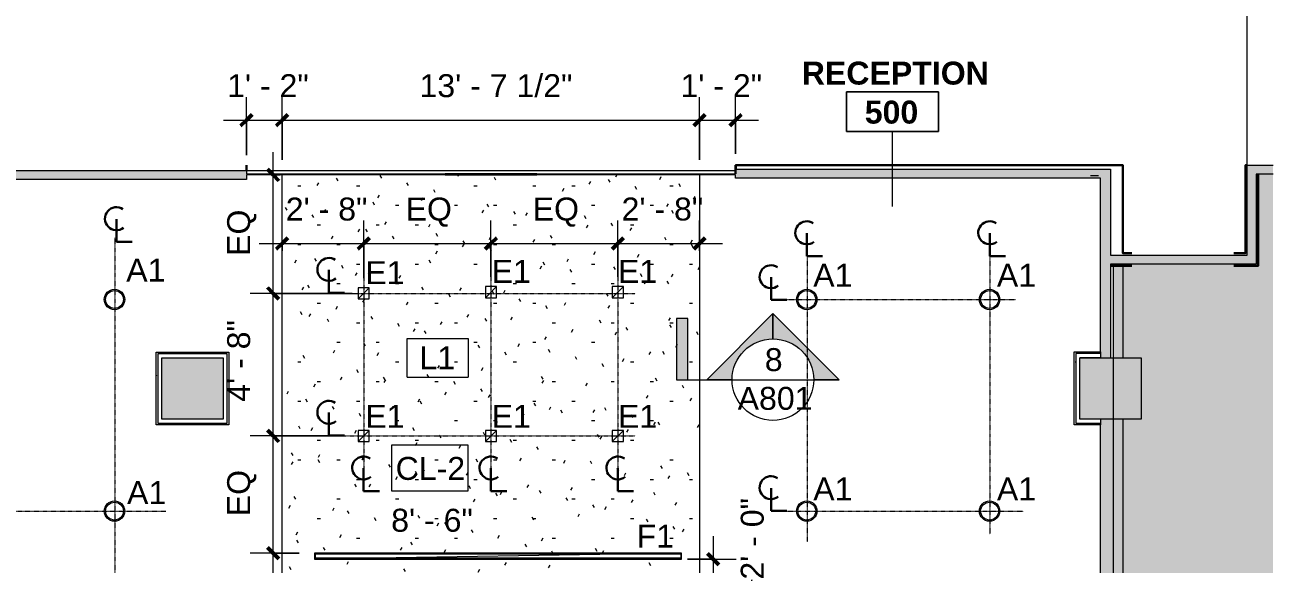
# Model space of a CAD drawing. Header units: inches. Extents: x 0 to 1865, y 0 to 1094.
# Drawn here: x 1375.3 to 1864.7, y 596.6 to 808 of the extents above; entities that cross this region are included whole.
import ezdxf

# ---------------------------------------------------------------- set-up
doc = ezdxf.new("R2010")
doc.units = ezdxf.units.IN
doc.header["$MEASUREMENT"] = 0
doc.linetypes.add('Center 1_16_', pattern=[0.15625, 0.0625, -0.03125, 0.03125, -0.03125])
for name, color, linetype, lineweight in [('_DEMISING WALLS', 7, 'Continuous', 9), ('A-ANNO-DIMS', 211, 'Continuous', 9), ('A-ANNO-DIMS-96', 211, 'Continuous', 9), ('A-ANNO-KEYN', 231, 'Continuous', 9), ('A-ANNO-NOTE', 131, 'Continuous', 9), ('A-AREA-IDEN', 2, 'Continuous', 9), ('A-CLNG', 13, 'Continuous', 13), ('A-CLNG-IDEN', 151, 'Continuous', 9), ('A-CLNG-PATT', 13, 'Continuous', 13), ('A-DETL', 90, 'Continuous', 9), ('A-DETL-GENF', 92, 'Continuous', 9), ('A-WALL', 113, 'Continuous', 13), ('A-WALL-PATT', 111, 'Continuous', 13), ('B-CL', 7, 'Continuous', 9), ('CORRIDOR', 7, 'Continuous', 9), ('E-LITE-EQPM', 33, 'Continuous', 9), ('E-LITE-EQPM-IDEN', 33, 'Continuous', 9), ('G-ANNO-SYMB', 111, 'Continuous', 9), ('I-WALL', 2, 'Continuous', 13), ('S-COLS', 52, 'Continuous', 13), ('Victor Bldg - 5th Floor_LINK_dwg', 8, 'Continuous', 9)]:
    doc.layers.add(name, color=color, linetype=linetype, lineweight=lineweight)
doc.styles.add('Arial', font='arial.ttf', dxfattribs={"height": 9})
doc.styles.add('Swis721 Lt BT', font='swissl.ttf', dxfattribs={"height": 9})
doc.styles.add('Swis721 Lt BT_B', font='', dxfattribs={"height": 9})
doc.styles.get('Swis721 Lt BT_B').set_extended_font_data('Swis721 Lt BT', bold=True)
doc.dimstyles.new('OTJ_-_3_32__Linear__1_2__Tolerance', dxfattribs={"dimscale": 12, "dimtxt": 9.497835, "dimasz": 0.375, "dimexe": 0.75, "dimexo": 0.5, "dimgap": 0.5, "dimtad": 1, "dimdec": 1, "dimrnd": 0.5, "dimzin": 3, "dimdsep": 46, "dimlunit": 4, "dimtxsty": 'Swis721 Lt BT', "dimblk1": 'OBLIQUE', "dimblk2": 'OBLIQUE', "dimsah": 1, "dimcen": 0.09, "dimdle": 0.75, "dimazin": 0, "dimtfac": 1, "dimtdec": 4, "dimtix": 1, "dimtmove": 0, "dimatfit": 3, "dimfxl": 1, "dimtvp": 1, "dimfrac": 2, "dimtolj": 1, "dimtzin": 0, "dimarcsym": 2})
doc.dimstyles.new('OTJ_-_3_32__Linear__1_2__Tolerance_1', dxfattribs={"dimscale": 12, "dimtxt": 9.497835, "dimasz": 0.375, "dimexe": 0.75, "dimexo": 0.5, "dimgap": 0.5, "dimtad": 1, "dimdec": 1, "dimrnd": 0.5, "dimzin": 3, "dimdsep": 46, "dimlunit": 4, "dimtxsty": 'Swis721 Lt BT', "dimblk1": 'OBLIQUE', "dimblk2": 'OBLIQUE', "dimsah": 1, "dimcen": 0.09, "dimdle": 0.75, "dimazin": 0, "dimtfac": 1, "dimtdec": 4, "dimtix": 1, "dimtmove": 1, "dimatfit": 3, "dimfxl": 1, "dimtvp": 1, "dimfrac": 2, "dimtolj": 1, "dimtzin": 0, "dimarcsym": 2})
pattern_1 = [(0, (0, 0), (30.72, 7.68), [1.267, -21.773, 1.267, -21.773, -122.88]), (0, (0, 0), (30.72, 7.68), [-46.08, 1.267, -44.813, 1.267, -21.773, -53.76]), (0, (0, 0), (30.72, 7.68), [-115.2, 1.267, -14.093, 1.267, -37.133]), (120, (11.52, 3.84), (-22.011075, 22.7643), [1.267, -21.773, 1.267, -21.773, -122.88]), (120, (11.52, 3.84), (-22.011075, 22.7643), [-46.08, 1.267, -44.813, 1.267, -21.773, -53.76]), (120, (11.52, 3.84), (-22.011075, 22.7643), [-115.2, 1.267, -14.093, 1.267, -37.133]), (240, (15.36, 19.2), (-8.708925, -30.4443), [1.267, -21.773, 1.267, -21.773, -122.88]), (240, (15.36, 19.2), (-8.708925, -30.4443), [-46.08, 1.267, -44.813, 1.267, -21.773, -53.76]), (240, (15.36, 19.2), (-8.708925, -30.4443), [-115.2, 1.267, -14.093, 1.267, -37.133])]

# ---------------------------------------------------------------- blocks, each defined once
blk = doc.blocks.new('Concrete-Rectangular-Column - 24_ X 24_-6973359-REFLECTED CEILING PLAN')
at = {"layer": 'S-COLS', "lineweight": 9}
blk.add_hatch(color=7, dxfattribs=at).paths.add_polyline_path([(12, -12), (12, 12), (-12, 12), (-12, -12)], flags=0)
at = {"layer": 'S-COLS', "color": 8, "lineweight": 20}
for p, q in [((-12, 12), (12, 12)), ((-12, -12), (-12, 12)), ((12, 12), (12, -12)), ((12, -12), (-12, -12))]:
    blk.add_line(p, q, dxfattribs=at)
blk = doc.blocks.new('Victor Bldg - 5th Floor_LINK_dwg-6972324-REFLECTED CEILING PLAN')
at = {"layer": '_DEMISING WALLS'}
blk.add_line((1805.87, 713.5), (1805.87, 677.5), dxfattribs=at)
at = {"layer": '_DEMISING WALLS', "flags": 128}
blk.add_lwpolyline([(1805.87, 653.43), (1805.87, 409.5), (1645, 409.5), (1645, 241.5)], dxfattribs=at)
at = {"layer": 'B-CL', "flags": 128}
blk.add_lwpolyline([(1801, 677.5), (1813, 677.5), (1813, 677.43)], dxfattribs=at)
at = {"layer": 'CORRIDOR', "color": 50, "lineweight": 30}
for p, q in [((1462.13, 750.93), (1462.13, 753)), ((1462.13, 751.56), (1462.13, 750.94)), ((1854.62, 753), (1853.87, 753)), ((1801, 713.5), (1809.38, 713.5))]:
    blk.add_line(p, q, dxfattribs=at)
at = {"layer": 'CORRIDOR', "color": 10, "lineweight": 20}
blk.add_line((1462.13, 751.56), (1462.13, 750.94), dxfattribs=at)
at = {"layer": 'CORRIDOR', "color": 50, "lineweight": 30, "flags": 128}
for points in [[(1653.96, 749.68), (1653.96, 753), (1805.87, 753), (1805.87, 718.5), (1809.38, 718.5)], [(1792.5, 753), (1654, 753), (1654, 751.43)], [(1849.38, 718.5), (1853.87, 718.5), (1853.87, 753), (1854.62, 753)], [(1849.38, 713.5), (1858.87, 713.5), (1858.87, 749.5)]]:
    blk.add_lwpolyline(points, dxfattribs=at)
blk.add_lwpolyline([(1653.96, 751.56), (1653.96, 750.94)], close=True, dxfattribs=at)
blk = doc.blocks.new('L-PENDANT_FOCAL POINT 3_5 CYLINDER - L-PENDANT_FOCAL POINT 3_5 CYLINDER-7826649-REFLECTED CEILING PLAN')
at = {"layer": 'E-LITE-EQPM'}
for radius in [4, 3.5]:
    blk.add_circle((-0.125, 0), radius, dxfattribs=at)
blk = doc.blocks.new('L-Recessed Square Downlight - 4_-4552743-REFLECTED CEILING PLAN')
at = {"layer": 'E-LITE-EQPM'}
for p, q in [((-2.1875, -2.1875), (-2.1875, 2.1875)), ((-2.1875, 2.1875), (2.1875, 2.1875)), ((-2.1875, 2.1875), (2.1875, -2.1875)), ((2.1875, 2.1875), (2.1875, -2.1875)), ((2.1875, -2.1875), (-2.1875, -2.1875))]:
    blk.add_line(p, q, dxfattribs=at)
blk = doc.blocks.new('RECESSED_Cooper_NeoRay_Straight_Narrow_22DR - WALLWASHER 12_-7955038-REFLECTED CEILING PLAN')
at = {"layer": 'E-LITE-EQPM'}
for p, q in [((1.19, 72), (-1.19, -72)), ((-1.19, -72), (-1.19, 72)), ((-1.19, 72), (1.19, 72)), ((-1.19, 71.75), (-0.84, 71.75)), ((-1.19, 71.75), (-1.19, -71.75)), ((-0.84, 71.75), (0.84, 71.75)), ((-0.84, 71.75), (-0.84, -71.75)), ((-0.84, -71.75), (-0.84, 71.75)), ((0.84, -71.75), (0.84, 71.75)), ((0.84, 71.75), (1.19, 71.75)), ((0.84, 71.75), (0.84, -71.75)), ((1.19, 72), (1.19, -72)), ((1.19, 71.75), (1.19, -71.75)), ((-0.84, -71.75), (-1.19, -71.75)), ((1.19, -72), (-1.19, -72)), ((0.84, -71.75), (-0.84, -71.75)), ((1.19, -71.75), (0.84, -71.75))]:
    blk.add_line(p, q, dxfattribs=at)
blk = doc.blocks.new('Room Tag - Room Name and Number-3379422-REFLECTED CEILING PLAN')
at = {"layer": 'A-AREA-IDEN'}
for p, q in [((-0.1881, -0.1636), (-0.1881, -0.0018)), ((-0.1881, -0.0018), (0.1869, -0.0018)), ((0.1869, -0.0018), (-0.1881, -0.0018)), ((-0.1881, -0.0018), (-0.1881, -0.1636)), ((0.1869, -0.0018), (0.1869, -0.1636)), ((0.1869, -0.1636), (0.1869, -0.0018)), ((0.1869, -0.1636), (-0.1881, -0.1636)), ((-0.1881, -0.1636), (0.1869, -0.1636))]:
    blk.add_line(p, q, dxfattribs=at)
blk = doc.blocks.new('Centerline - Centerline-43150-REFLECTED CEILING PLAN')
at = {"layer": 'A-ANNO-NOTE', "lineweight": 30}
for p, q in [((0, 0.0259), (0, -0.0678)), ((0, -0.0678), (0.0642, -0.0678))]:
    blk.add_line(p, q, dxfattribs=at)
blk.add_arc((0, 0.0273), 0.0469, 55.7755, 308.0372, dxfattribs=at)
blk = doc.blocks.new('DIMBLOCK53-REFLECTED CEILING PLAN')
at = {"layer": 'A-ANNO-DIMS-96'}
for p, q in [((1645.17, 607.5), (1645.17, 565.62)), ((1635.09, 598.5), (1654.17, 598.5)), ((1645.17, 598.5), (1635.09, 598.5)), ((1645.81, 574.62), (1636.17, 574.62)), ((1645.17, 574.62), (1645.81, 574.62))]:
    blk.add_line(p, q, dxfattribs=at)
at = {"layer": 'A-ANNO-DIMS-96', "lineweight": 50}
for p, q in [((1645.17, 598.5), (1642.92, 600.75)), ((1645.17, 598.5), (1647.42, 596.25)), ((1645.17, 574.62), (1642.92, 576.87)), ((1645.17, 574.62), (1647.42, 572.37))]:
    blk.add_line(p, q, dxfattribs=at)
at = {"layer": 'A-ANNO-DIMS-96'}
blk.add_ellipse((1645.17, 590.45), major_axis=(15.31, 0), ratio=0.254136, start_param=4.712389, end_param=6.283185, dxfattribs=at)
at = {"layer": 'A-ANNO-DIMS-96', "color": 0, "insert": (1655.99, 590.45), "char_height": 9, "width": 34.9159, "attachment_point": 1, "rotation": 90, "line_spacing_factor": 1.005062, "style": 'Swis721 Lt BT'}
blk.add_mtext('2\' - 0"', dxfattribs=at)
blk = doc.blocks.new('_Oblique')
at = {"color": 0, "linetype": 'ByBlock', "lineweight": -2}
blk.add_line((-0.5, -0.5), (0.5, 0.5), dxfattribs=at)
blk = doc.blocks.new('DIMBLOCK54-REFLECTED CEILING PLAN')
at = {"layer": 'A-ANNO-DIMS-96'}
for p, q in [((1476.13, 719.48), (1476.13, 731.3)), ((1508.13, 708.74), (1508.13, 731.3)), ((1467.13, 722.3), (1508.13, 722.3)), ((1476.13, 722.3), (1476.13, 719.48)), ((1508.13, 722.3), (1508.13, 708.74))]:
    blk.add_line(p, q, dxfattribs=at)
at = {"layer": 'A-ANNO-DIMS-96', "lineweight": 50}
for p, q in [((1476.13, 722.3), (1478.38, 724.55)), ((1508.13, 722.3), (1510.38, 724.55)), ((1476.13, 722.3), (1473.88, 720.05)), ((1508.13, 722.3), (1505.88, 720.05))]:
    blk.add_line(p, q, dxfattribs=at)
at = {"layer": 'A-ANNO-DIMS-96', "color": 0, "insert": (1477.58, 740.32), "char_height": 9, "width": 34.9159, "attachment_point": 1, "line_spacing_factor": 1.005062, "style": 'Swis721 Lt BT'}
blk.add_mtext('2\' - 8"', dxfattribs=at)
blk = doc.blocks.new('DIMBLOCK55-REFLECTED CEILING PLAN')
at = {"layer": 'A-ANNO-DIMS-96'}
for p, q in [((1508.13, 708.74), (1508.13, 731.3)), ((1558.03, 709.24), (1558.03, 731.3)), ((1508.13, 722.3), (1558.03, 722.3)), ((1508.13, 722.3), (1508.13, 708.74)), ((1558.03, 722.3), (1558.03, 709.24))]:
    blk.add_line(p, q, dxfattribs=at)
at = {"layer": 'A-ANNO-DIMS-96', "lineweight": 50}
for p, q in [((1508.13, 722.3), (1510.38, 724.55)), ((1558.03, 722.3), (1560.28, 724.55)), ((1508.13, 722.3), (1505.88, 720.05)), ((1558.03, 722.3), (1555.78, 720.05))]:
    blk.add_line(p, q, dxfattribs=at)
at = {"layer": 'A-ANNO-DIMS-96', "color": 0, "insert": (1524.56, 740.32), "char_height": 9, "width": 20.443, "attachment_point": 1, "line_spacing_factor": 1.005062, "style": 'Swis721 Lt BT'}
blk.add_mtext('EQ', dxfattribs=at)
blk = doc.blocks.new('DIMBLOCK56-REFLECTED CEILING PLAN')
at = {"layer": 'A-ANNO-DIMS-96'}
for p, q in [((1558.03, 709.24), (1558.03, 731.3)), ((1607.81, 709.24), (1607.81, 731.3)), ((1558.03, 722.3), (1607.81, 722.3)), ((1558.03, 722.3), (1558.03, 709.24)), ((1607.81, 722.3), (1607.81, 709.24))]:
    blk.add_line(p, q, dxfattribs=at)
at = {"layer": 'A-ANNO-DIMS-96', "lineweight": 50}
for p, q in [((1558.03, 722.3), (1560.28, 724.55)), ((1607.81, 722.3), (1610.06, 724.55)), ((1558.03, 722.3), (1555.78, 720.05)), ((1607.81, 722.3), (1605.56, 720.05))]:
    blk.add_line(p, q, dxfattribs=at)
at = {"layer": 'A-ANNO-DIMS-96', "color": 0, "insert": (1574.4, 740.32), "char_height": 9, "width": 20.443, "attachment_point": 1, "line_spacing_factor": 1.005062, "style": 'Swis721 Lt BT'}
blk.add_mtext('EQ', dxfattribs=at)
blk = doc.blocks.new('DIMBLOCK57-REFLECTED CEILING PLAN')
at = {"layer": 'A-ANNO-DIMS-96'}
for p, q in [((1607.81, 709.24), (1607.81, 731.3)), ((1639.81, 719.48), (1639.81, 731.3)), ((1607.81, 722.3), (1648.81, 722.3)), ((1607.81, 722.3), (1607.81, 709.24)), ((1639.81, 722.3), (1639.81, 719.48))]:
    blk.add_line(p, q, dxfattribs=at)
at = {"layer": 'A-ANNO-DIMS-96', "lineweight": 50}
for p, q in [((1607.81, 722.3), (1610.06, 724.55)), ((1639.81, 722.3), (1642.06, 724.55)), ((1607.81, 722.3), (1605.56, 720.05)), ((1639.81, 722.3), (1637.56, 720.05))]:
    blk.add_line(p, q, dxfattribs=at)
at = {"layer": 'A-ANNO-DIMS-96', "color": 0, "insert": (1609.26, 740.32), "char_height": 9, "width": 34.9159, "attachment_point": 1, "line_spacing_factor": 1.005062, "style": 'Swis721 Lt BT'}
blk.add_mtext('2\' - 8"', dxfattribs=at)
blk = doc.blocks.new('Keynote Tag - Keynote Number - Boxed-135510-REFLECTED CEILING PLAN')
at = {"layer": 'A-ANNO-KEYN'}
for p, q in [((-0.125, -0.0792), (-0.125, 0.0781)), ((-0.125, 0.0781), (0.125, 0.0781)), ((0.125, 0.0781), (0.125, -0.0792)), ((-0.125, -0.0792), (0.125, -0.0792))]:
    blk.add_line(p, q, dxfattribs=at)
blk = doc.blocks.new('DIMBLOCK62-REFLECTED CEILING PLAN')
at = {"layer": 'A-ANNO-DIMS-96'}
for p, q in [((1499.95, 646.81), (1463.62, 646.81)), ((1472.62, 591.87), (1472.62, 646.81)), ((1472.62, 646.81), (1499.95, 646.81)), ((1482.81, 600.87), (1463.62, 600.87)), ((1472.62, 600.87), (1482.81, 600.87))]:
    blk.add_line(p, q, dxfattribs=at)
at = {"layer": 'A-ANNO-DIMS-96', "lineweight": 50}
for p, q in [((1472.62, 646.81), (1470.37, 649.06)), ((1472.62, 646.81), (1474.87, 644.56)), ((1472.62, 600.87), (1470.37, 603.12)), ((1472.62, 600.87), (1474.87, 598.62))]:
    blk.add_line(p, q, dxfattribs=at)
at = {"layer": 'A-ANNO-DIMS-96', "color": 0, "insert": (1454.6, 615.32), "char_height": 9, "width": 20.443, "attachment_point": 1, "rotation": 90, "line_spacing_factor": 1.005062, "style": 'Swis721 Lt BT'}
blk.add_mtext('EQ', dxfattribs=at)
blk = doc.blocks.new('DIMBLOCK63-REFLECTED CEILING PLAN')
at = {"layer": 'A-ANNO-DIMS-96', "lineweight": 50}
for p, q in [((1472.62, 702.74), (1470.37, 704.99)), ((1472.62, 702.74), (1474.87, 700.49)), ((1472.62, 646.81), (1470.37, 649.06)), ((1472.62, 646.81), (1474.87, 644.56))]:
    blk.add_line(p, q, dxfattribs=at)
at = {"layer": 'A-ANNO-DIMS-96'}
for p, q in [((1503.66, 702.74), (1463.62, 702.74)), ((1472.62, 646.81), (1472.62, 702.74)), ((1472.62, 702.74), (1503.66, 702.74)), ((1499.95, 646.81), (1463.62, 646.81)), ((1472.62, 646.81), (1499.95, 646.81))]:
    blk.add_line(p, q, dxfattribs=at)
at = {"layer": 'A-ANNO-DIMS-96', "color": 0, "insert": (1454.6, 660.23), "char_height": 9, "width": 34.9159, "attachment_point": 1, "rotation": 90, "line_spacing_factor": 1.005062, "style": 'Swis721 Lt BT'}
blk.add_mtext('4\' - 8"', dxfattribs=at)
blk = doc.blocks.new('DIMBLOCK64-REFLECTED CEILING PLAN')
at = {"layer": 'A-ANNO-DIMS-96'}
for p, q in [((1472.62, 702.74), (1472.62, 758.18)), ((1475.43, 749.18), (1463.62, 749.18)), ((1472.62, 749.18), (1475.43, 749.18)), ((1503.66, 702.74), (1463.62, 702.74)), ((1472.62, 702.74), (1503.66, 702.74))]:
    blk.add_line(p, q, dxfattribs=at)
at = {"layer": 'A-ANNO-DIMS-96', "lineweight": 50}
for p, q in [((1472.62, 749.18), (1470.37, 751.43)), ((1472.62, 749.18), (1474.87, 746.93)), ((1472.62, 702.74), (1470.37, 704.99)), ((1472.62, 702.74), (1474.87, 700.49))]:
    blk.add_line(p, q, dxfattribs=at)
at = {"layer": 'A-ANNO-DIMS-96', "color": 0, "insert": (1454.6, 717.44), "char_height": 9, "width": 20.443, "attachment_point": 1, "rotation": 90, "line_spacing_factor": 1.005062, "style": 'Swis721 Lt BT'}
blk.add_mtext('EQ', dxfattribs=at)
blk = doc.blocks.new('DIMBLOCK65-REFLECTED CEILING PLAN')
at = {"layer": 'A-ANNO-DIMS-96'}
for p, q in [((1639.81, 755.18), (1639.81, 779.7)), ((1653.98, 757.43), (1653.98, 779.7)), ((1630.81, 770.7), (1662.98, 770.7)), ((1639.81, 770.7), (1639.81, 755.18)), ((1653.98, 770.7), (1653.98, 757.43))]:
    blk.add_line(p, q, dxfattribs=at)
at = {"layer": 'A-ANNO-DIMS-96', "lineweight": 50}
for p, q in [((1639.81, 770.7), (1637.56, 768.45)), ((1639.81, 770.7), (1642.06, 772.95)), ((1653.98, 770.7), (1651.73, 768.45)), ((1653.98, 770.7), (1656.23, 772.95))]:
    blk.add_line(p, q, dxfattribs=at)
at = {"layer": 'A-ANNO-DIMS-96', "color": 0, "insert": (1632.35, 788.71), "char_height": 9, "width": 34.9159, "attachment_point": 1, "line_spacing_factor": 1.005062, "style": 'Swis721 Lt BT'}
blk.add_mtext('1\' - 2"', dxfattribs=at)
blk = doc.blocks.new('DIMBLOCK66-REFLECTED CEILING PLAN')
at = {"layer": 'A-ANNO-DIMS-96'}
for p, q in [((1462.13, 756.93), (1462.13, 779.7)), ((1476.13, 755.18), (1476.13, 779.7)), ((1453.13, 770.7), (1485.13, 770.7)), ((1462.13, 770.7), (1462.13, 756.93)), ((1476.13, 770.7), (1476.13, 755.18))]:
    blk.add_line(p, q, dxfattribs=at)
at = {"layer": 'A-ANNO-DIMS-96', "lineweight": 50}
for p, q in [((1462.13, 770.7), (1459.88, 768.45)), ((1462.13, 770.7), (1464.38, 772.95)), ((1476.13, 770.7), (1473.88, 768.45)), ((1476.13, 770.7), (1478.38, 772.95))]:
    blk.add_line(p, q, dxfattribs=at)
at = {"layer": 'A-ANNO-DIMS-96', "color": 0, "insert": (1454.58, 788.71), "char_height": 9, "width": 34.9159, "attachment_point": 1, "line_spacing_factor": 1.005062, "style": 'Swis721 Lt BT'}
blk.add_mtext('1\' - 2"', dxfattribs=at)
blk = doc.blocks.new('DIMBLOCK67-REFLECTED CEILING PLAN')
at = {"layer": 'A-ANNO-DIMS-96'}
for p, q in [((1476.13, 755.18), (1476.13, 779.7)), ((1639.81, 755.18), (1639.81, 779.7)), ((1467.13, 770.7), (1648.81, 770.7)), ((1476.13, 770.7), (1476.13, 755.18)), ((1639.81, 770.7), (1639.81, 755.18))]:
    blk.add_line(p, q, dxfattribs=at)
at = {"layer": 'A-ANNO-DIMS-96', "lineweight": 50}
for p, q in [((1476.13, 770.7), (1473.88, 768.45)), ((1476.13, 770.7), (1478.38, 772.95)), ((1639.81, 770.7), (1637.56, 768.45)), ((1639.81, 770.7), (1642.06, 772.95))]:
    blk.add_line(p, q, dxfattribs=at)
at = {"layer": 'A-ANNO-DIMS-96', "color": 0, "insert": (1530.01, 788.71), "char_height": 9, "width": 67.118, "attachment_point": 1, "line_spacing_factor": 1.005062, "style": 'Swis721 Lt BT'}
blk.add_mtext('13\' - 7 1/2"', dxfattribs=at)
blk = doc.blocks.new('Drafting View - 3_32_ x 3_8_-334918-REFLECTED CEILING PLAN')
at = {"layer": 'G-ANNO-SYMB'}
blk.add_hatch(color=256, dxfattribs=at).paths.add_polyline_path([(0, 0.2495), (0, 0), (-0.0469, 0), (-0.0469, 0.2495)], flags=0)
for p, q in [((0, 0.2495), (-0.0469, 0.2495)), ((-0.0469, 0.2495), (-0.0469, 0)), ((0, 0), (0, 0.2495)), ((-0.0469, 0), (0, 0))]:
    blk.add_line(p, q, dxfattribs=at)
blk = doc.blocks.new('Drafting View - Section Head - Filled-1367765-REFLECTED CEILING PLAN')
at = {"layer": 'G-ANNO-SYMB'}
h = blk.add_hatch(color=256, dxfattribs=at)
edge = h.paths.add_edge_path(flags=0)
edge.add_line((-0.5202, 0), (-0.25, 0.2702))
edge.add_line((-0.25, 0.2702), (-0.25, 0.1667))
edge.add_arc((-0.25, 0), 0.1667, 90, 180)
edge.add_line((-0.4167, 0), (-0.5202, 0))
h = blk.add_hatch(color=256, dxfattribs=at)
edge = h.paths.add_edge_path(flags=0)
edge.add_line((0.0202, 0), (-0.0833, 0))
edge.add_arc((-0.25, 0), 0.1667, 0, 90)
edge.add_line((-0.25, 0.1667), (-0.25, 0.2702))
edge.add_line((-0.25, 0.2702), (0.0202, 0))
for p, q in [((-0.25, 0.2702), (-0.5202, 0)), ((-0.25, 0.2702), (-0.5202, 0)), ((-0.25, 0.2702), (0.0202, 0)), ((-0.25, 0.1667), (-0.25, 0.2702)), ((0.0202, 0), (-0.25, 0.2702)), ((-0.25, 0.2702), (-0.25, 0.1667)), ((-0.5202, 0), (-0.4167, 0)), ((-0.0833, 0), (0.0202, 0)), ((-0.5202, 0), (-0.4167, 0)), ((-0.4167, 0), (-0.5202, 0)), ((0.0202, 0), (-0.0833, 0)), ((-0.0833, 0), (0.0202, 0))]:
    blk.add_line(p, q, dxfattribs=at)
for start, end in [(0, 180), (360, 180), (90, 180), (0, 90), (180, 360)]:
    blk.add_arc((-0.25, 0), 0.1667, start, end, dxfattribs=at)

msp = doc.modelspace()

# ---------------------------------------------------------------- hatches: boundary and pattern name
at = {"layer": 'A-CLNG-PATT'}
h = msp.add_hatch(dxfattribs=at)
h.set_pattern_fill('FP_1', color=256, style=0, pattern_type=2)
h.set_pattern_definition(pattern_1)
h.paths.add_polyline_path([(1476.13, 574.62), (1639.81, 574.64), (1639.81, 749.18), (1476.13, 749.18), (1476.13, 598.5)], flags=0)
h.paths.add_polyline_path([(1488.81, 598.5), (1488.81, 600.87), (1632.81, 600.87), (1632.81, 598.5), (1513.52, 598.5)], flags=0)
h = msp.add_hatch(dxfattribs=at)
h.set_pattern_fill('FP_1', color=256, style=0, pattern_type=2)
h.set_pattern_definition(pattern_1)
h.paths.add_polyline_path([(1476.13, 574.62), (1639.81, 574.64), (1639.81, 749.18), (1476.13, 749.18), (1476.13, 598.5)], flags=0)
h.paths.add_polyline_path([(1488.81, 598.5), (1488.81, 600.87), (1632.81, 600.87), (1632.81, 598.5), (1513.52, 598.5)], flags=0)
at = {"layer": 'A-DETL-GENF'}
h = msp.add_hatch(color=254, dxfattribs=at)
h.paths.add_polyline_path([(1863, 15.5), (1864.71, 15.5), (1864.71, 749.5), (1858.12, 749.5), (1858.12, 714.25), (1802, 714.25), (1802, 677.43), (1813, 677.43), (1813, 653.43), (1802, 653.43), (1802, 411.93), (1641.06, 411.93), (1641.06, 27.5), (1819, 27.5), (1819, 41.5), (1843, 41.5), (1843, 27.5), (1863, 27.5)], flags=0)
h.paths.add_polyline_path([(1813, 293.5), (1789, 293.5), (1789, 317.5), (1813, 317.5)], flags=0)
h.paths.add_polyline_path([(1491.69, 813), (1491.69, 1093.8), (1321.5, 1093.8), (1321.5, 1013.5), (1323.88, 1013.5), (1323.89, 1014.25), (1325.38, 1014.25), (1325.38, 1012.62), (1325.88, 1012.62), (1325.88, 1011.12), (1325.38, 1011.12), (1325.38, 1008.5), (1361.63, 1008.5), (1361.63, 1011.12), (1361.13, 1011.12), (1361.13, 1012.62), (1361.63, 1012.62), (1361.63, 1014.25), (1363.13, 1014.25), (1363.13, 1013.5), (1381.5, 1013.5), (1381.5, 1064.75), (1383, 1064.75), (1383, 1064.41), (1391, 1064.41), (1391, 1039), (1407, 1039), (1407, 1034.5), (1464.5, 1034.5), (1464.5, 1037), (1485, 1037), (1485, 1064.41), (1491.5, 1064.41), (1491.5, 1001.5), (1485, 1001.5), (1485, 1029), (1464.5, 1029), (1464.5, 1030.5), (1407, 1030.5), (1407, 1027), (1391, 1027), (1391, 930.5), (1485, 930.5), (1485, 959.5), (1491.5, 959.5), (1491.5, 897.5), (1485, 897.5), (1485, 926.5), (1395, 926.5), (1395, 906.5), (1391, 906.5), (1391, 826.5), (1485, 826.5), (1485, 855.5), (1491.5, 855.5), (1491.5, 813)], flags=0)
h.paths.add_polyline_path([(1286.63, 813), (1286.63, 814.63), (1286.13, 814.63), (1286.13, 816.13), (1286.63, 816.13), (1286.63, 817.75), (1288.13, 817.75), (1288.13, 817), (1290.75, 817), (1290.75, 856.63), (1295.88, 856.63), (1295.88, 865.13), (1290.75, 865.13), (1290.75, 912.38), (1294.25, 912.38), (1294.25, 868.63), (1318, 868.63), (1318, 912.38), (1315.44, 912.38), (1315.44, 912.5), (993.06, 912.5), (993.06, 951.5), (990.43, 951.5), (990.43, 950.75), (988.93, 950.75), (988.93, 955.13), (988.43, 955.13), (988.43, 956.63), (988.93, 956.63), (988.93, 958.25), (990.43, 958.25), (990.43, 957.5), (993.06, 957.5), (993.06, 1017.06), (1016.5, 1017.06), (1016.5, 1037.5), (1036, 1037.5), (1036, 1093.8), (867.44, 1093.8), (867.44, 957.5), (951.18, 957.5), (951.2, 958.25), (952.68, 958.25), (952.68, 956.63), (953.18, 956.63), (953.18, 955.13), (952.68, 955.13), (952.68, 950.75), (951.18, 950.75), (951.18, 951.5), (833.56, 951.5), (833.56, 907.5), (848.81, 907.5), (848.81, 908.25), (850.31, 908.25), (850.31, 906.37), (850.81, 906.37), (850.81, 904.87), (850.31, 904.87), (850.31, 904), (886.56, 904), (886.56, 904.87), (886.06, 904.87), (886.06, 906.37), (886.56, 906.37), (886.56, 908.25), (888.06, 908.25), (888.06, 907.5), (902.81, 907.5), (902.81, 951.31), (907.31, 951.31), (907.31, 817.56), (1002.88, 817.56), (1002.88, 818.31), (1004.38, 818.31), (1004.38, 815.44), (1004.88, 815.44), (1004.88, 813.94), (1004.38, 813.94), (1004.38, 813), (1040.63, 813), (1040.63, 813.94), (1040.13, 813.94), (1040.13, 815.44), (1040.63, 815.44), (1040.63, 818.31), (1042.13, 818.27), (1042.13, 817.56), (1052, 817.56), (1052, 813.06), (1042.13, 813.06), (1042.13, 813), (1052.5, 813), (1052.5, 912.38), (1058.5, 912.38), (1058.5, 817), (1248.88, 817), (1248.89, 817.75), (1250.38, 817.75), (1250.38, 816.13), (1250.88, 816.13), (1250.88, 814.63), (1250.38, 814.63), (1250.38, 813), (1286.5, 813)], flags=0)
h.paths.add_polyline_path([(1488.5, 813), (1488.5, 814.5), (1488.25, 814.5), (1488.25, 813)], flags=0)
h.paths.add_polyline_path([(963.56, 813), (1002.88, 813), (1002.88, 813.06), (902.81, 813.06), (902.81, 813), (962.94, 813)], flags=0)
h.paths.add_polyline_path([(1633.75, 813.25), (1633.75, 814.5), (1633.5, 814.5), (1633.5, 813.25)], flags=0)
h.paths.add_polyline_path([(1295.88, 817), (1295.88, 853.13), (1294.25, 853.13), (1294.25, 817)], flags=0)
h.paths.add_polyline_path([(1303.1, 817), (1321.5, 817), (1321.5, 865.13), (1299.38, 865.13), (1299.38, 817)], flags=0)
h.paths.add_polyline_path([(1864.71, 817.75), (1864.71, 994.5), (1841.99, 994.5), (1841.99, 1002.5), (1843.49, 1002.5), (1843.49, 1093.8), (1737.13, 1093.8), (1737.13, 932.5), (1737.25, 932.5), (1737.25, 924.5), (1737.13, 924.5), (1737.13, 826.5), (1737.06, 826.5), (1737.06, 817.75), (1854.62, 817.75)], flags=0)
h.paths.add_polyline_path([(1710.5, 817.75), (1710.5, 826.5), (1730.63, 826.5), (1730.63, 924.5), (1710.5, 924.5), (1710.5, 926.5), (1657.5, 926.5), (1657.5, 924.5), (1637, 924.5), (1637, 897.5), (1630.5, 897.5), (1630.5, 855.5), (1637, 855.5), (1637, 826.5), (1657.5, 826.5), (1657.5, 817.75)], flags=0)
h.paths.add_polyline_path([(1321.44, 912.38), (1321.5, 912.38), (1321.5, 927.56), (1321.44, 927.56), (1321.44, 924.5)], flags=0)
h.paths.add_polyline_path([(1023.22, 916), (1023.22, 936.5), (1026.38, 936.5), (1026.38, 1013.5), (1016.5, 1013.5), (1016.5, 1013.56), (996.56, 1013.56), (996.56, 916)], flags=0)
h.paths.add_polyline_path([(1257.19, 924.5), (1315.44, 924.5), (1315.42, 924.56), (1257.19, 924.56), (1257.19, 956.69), (1213, 956.69), (1213, 924.5)], flags=0)
h.paths.add_polyline_path([(1047.22, 924.5), (1208, 924.5), (1208, 932.5), (1047.22, 932.5)], flags=0)
h.paths.add_polyline_path([(1291.79, 927.56), (1318, 927.56), (1318, 927.94), (1317.25, 927.96), (1317.25, 929.44), (1318.88, 929.44), (1318.88, 929.94), (1320.38, 929.94), (1320.38, 929.44), (1321.5, 929.44), (1321.5, 965.69), (1320.38, 965.69), (1320.38, 965.19), (1318.88, 965.19), (1318.88, 965.69), (1317.25, 965.69), (1317.25, 967.19), (1318, 967.19), (1318, 1004.12), (1261, 1004.12), (1261, 1009.12), (1318, 1009.12), (1318, 1066.12), (1042, 1066.12), (1042, 936.5), (1090, 936.5), (1090, 960.5), (1095, 960.5), (1095, 936.5), (1208, 936.5), (1208, 960.69), (1261.19, 960.69), (1261.19, 927.56), (1279.4, 927.56)], flags=0)
h.paths.add_polyline_path([(1698.5, 930.5), (1710.5, 930.5), (1710.5, 932.5), (1730.63, 932.5), (1730.63, 1093.8), (1630.5, 1093.8), (1630.5, 1064.5), (1637, 1064.5), (1637, 1001.5), (1630.5, 1001.5), (1630.5, 959.5), (1637, 959.5), (1637, 932.5), (1657.5, 932.5), (1657.5, 930.5), (1680.68, 930.5)], flags=0)
h.paths.add_polyline_path([(1033.03, 936.5), (1038.5, 936.5), (1038.5, 1013.5), (1029.88, 1013.5), (1029.88, 936.5)], flags=0)
h.paths.add_polyline_path([(861.94, 957.5), (861.94, 1093.8), (838, 1093.8), (838, 1037.5), (853, 1037.5), (853, 1013.5), (838, 1013.5), (838, 957.5), (853, 957.5)], flags=0)
h.paths.add_polyline_path([(1864.71, 1002.5), (1864.71, 1045.5), (1847.99, 1045.5), (1847.99, 1002.5), (1854.62, 1002.5)], flags=0)
h.paths.add_polyline_path([(635.55, 1017), (765, 1017), (765, 1093.8), (30, 1093.8), (30, 1064.5), (34.13, 1064.5), (34.13, 1017), (493.14, 1017), (493.14, 1037.5), (517.14, 1037.5), (517.14, 1017), (606.28, 1017)], flags=0)
h.paths.add_polyline_path([(1864.71, 1052), (1864.71, 1093.8), (1847.99, 1093.8), (1847.99, 1052), (1854.62, 1052)], flags=0)
h.paths.add_polyline_path([(1279.4, 1070.12), (1318, 1070.12), (1318, 1080.12), (1042, 1080.12), (1042, 1070.12), (1189.27, 1070.12)], flags=0)
h.paths.add_polyline_path([(1042, 1084.12), (1318, 1084.12), (1318, 1093.8), (1042, 1093.8)], flags=0)
at = {"layer": 'A-WALL-PATT', "lineweight": 9}
for points in [[(1235, 747.43), (1462.13, 747.43), (1462.13, 750.93), (963.56, 750.93), (963.56, 747.43), (1234.38, 747.43)], [(1653.98, 747.93), (1801, 747.93), (1801, 751.43), (1653.98, 751.43), (1653.98, 749.18)], [(1854.62, 717.75), (1858.12, 717.75), (1858.12, 753), (1854.62, 753), (1854.62, 747.93)], [(1864.71, 749.5), (1864.71, 753), (1858.12, 753), (1858.12, 749.5)], [(1797, 677.43), (1801, 677.43), (1801, 747.93), (1797, 747.93), (1797, 677.5)], [(1858.12, 714.25), (1858.12, 717.75), (1801, 717.75), (1801, 714.25)], [(1802, 411.93), (1802, 653.43), (1797, 653.43), (1797, 411.93)]]:
    msp.add_hatch(color=7, dxfattribs=at).paths.add_polyline_path(points, flags=0)
h = msp.add_hatch(color=7, dxfattribs=at)
h.paths.add_polyline_path([(1462.13, 749.18), (1540.06, 749.18), (1540.06, 749.68), (1462.13, 749.68)], flags=0)
h.paths.add_polyline_path([(1637, 749.18), (1653.98, 749.18), (1653.98, 749.68), (1576.06, 749.68), (1576.06, 749.18), (1633.5, 749.18)], flags=0)
h = msp.add_hatch(dxfattribs=at)
h.set_pattern_fill('FP_1', color=256, style=0, pattern_type=2)
h.set_pattern_definition(pattern_1)
h.paths.add_polyline_path([(1429, 679.05), (1454.62, 679.05), (1454.61, 679.68), (1426.75, 679.68), (1426.75, 679.05), (1427.37, 679.05)], flags=0)
h = msp.add_hatch(dxfattribs=at)
h.set_pattern_fill('FP_1', color=256, style=0, pattern_type=2)
h.set_pattern_definition(pattern_1)
h.paths.add_polyline_path([(1426.75, 651.18), (1427.37, 651.18), (1427.37, 679.05), (1426.75, 679.05), (1426.75, 653.43)], flags=0)
h = msp.add_hatch(dxfattribs=at)
h.set_pattern_fill('FP_1', color=256, style=0, pattern_type=2)
h.set_pattern_definition(pattern_1)
h.paths.add_polyline_path([(1787.38, 651.18), (1787.38, 679.12), (1786.75, 679.08), (1786.75, 651.18)], flags=0)
h = msp.add_hatch(dxfattribs=at)
h.set_pattern_fill('FP_1', color=256, style=0, pattern_type=2)
h.set_pattern_definition(pattern_1)
h.paths.add_polyline_path([(1453, 651.18), (1455.25, 651.18), (1455.25, 651.8), (1427.37, 651.8), (1427.39, 651.18), (1429, 651.18)], flags=0)

# ---------------------------------------------------------------- linework, layer by layer
at = {"layer": 'A-AREA-IDEN'}
msp.add_line((1715.54, 736.82), (1715.54, 766.26), dxfattribs=at)
at = {"layer": 'A-CLNG'}
for p, q in [((1854.62, 753), (1854.62, 813.25)), ((1462.13, 750.93), (1653.98, 750.93)), ((1476.13, 574.62), (1476.13, 749.18)), ((1639.81, 749.18), (1639.81, 574.62)), ((1632.81, 600.87), (1488.81, 600.87)), ((1488.81, 600.87), (1488.81, 598.5)), ((1488.81, 598.5), (1632.81, 598.5)), ((1632.81, 598.5), (1632.81, 600.87))]:
    msp.add_line(p, q, dxfattribs=at)
at = {"layer": 'A-CLNG-IDEN', "flags": 128}
msp.add_lwpolyline([(1519.16, 643.33), (1548.92, 643.33), (1548.92, 625.1), (1519.16, 625.1)], close=True, dxfattribs=at)
at = {"layer": 'A-DETL'}
for p, q in [((1793.12, 749), (1796.21, 749)), ((1864.71, 749.5), (1858.12, 749.5)), ((1858.12, 749.5), (1858.12, 714.25)), ((1858.12, 714.25), (1802, 714.25)), ((1802, 714.25), (1802, 411.93))]:
    msp.add_line(p, q, dxfattribs=at)
at = {"layer": 'A-DETL', "linetype": 'Center 1_16_', "lineweight": 13}
for p, q in [((1410.56, 724.5), (1410.56, 206.34)), ((1682, 717.34), (1682, 605.34)), ((1753.69, 718.34), (1753.69, 608.34)), ((1508.13, 710.06), (1508.13, 630.06)), ((1558.03, 710.06), (1558.03, 630.06)), ((1607.81, 709.06), (1607.81, 629.06)), ((1500.18, 702.74), (1614.62, 702.74)), ((1667.87, 700.34), (1763.88, 700.34)), ((1497.8, 646.81), (1614.62, 646.81)), ((824.62, 617.34), (1430.62, 617.34)), ((1672.88, 617.34), (1766.88, 617.34))]:
    msp.add_line(p, q, dxfattribs=at)
at = {"layer": 'A-WALL'}
for p, q in [((1454.62, 679.05), (1427.37, 679.05)), ((1427.37, 679.05), (1427.37, 651.8)), ((1454.62, 651.8), (1454.62, 679.05)), ((1797, 679.12), (1787.38, 679.12)), ((1787.38, 679.12), (1787.38, 651.8)), ((1797, 679.75), (1797, 677.5)), ((1427.37, 651.8), (1454.62, 651.8)), ((1787.38, 651.8), (1797, 651.8)), ((1797, 653.43), (1797, 651.18))]:
    msp.add_line(p, q, dxfattribs=at)
at = {"layer": 'G-ANNO-SYMB'}
for p, q in [((1635.26, 668.89), (1644.59, 668.89)), ((1652.59, 668.89), (1684.59, 668.89))]:
    msp.add_line(p, q, dxfattribs=at)
at = {"layer": 'I-WALL', "color": 8, "lineweight": 20}
for p, q in [((962.94, 750.93), (1462.13, 750.93)), ((1462.13, 750.93), (1462.13, 749.68)), ((1462.13, 749.68), (1540.06, 749.68)), ((1540.06, 749.18), (1462.13, 749.18)), ((1462.13, 749.18), (1462.13, 747.43)), ((1540.06, 749.68), (1540.06, 749.18)), ((1576.06, 749.18), (1576.06, 749.68)), ((1576.06, 749.68), (1653.98, 749.68)), ((1653.98, 749.18), (1576.06, 749.18)), ((1653.98, 749.68), (1653.98, 751.43)), ((1653.98, 751.43), (1801, 751.43)), ((1653.98, 747.93), (1653.98, 749.18)), ((1801, 751.43), (1801, 717.75)), ((1854.62, 717.75), (1854.62, 753)), ((1854.62, 753), (1864.71, 753)), ((1858.12, 749.5), (1858.12, 714.25)), ((1864.71, 749.5), (1858.12, 749.5)), ((1462.13, 747.43), (1369.12, 747.43)), ((1797, 747.93), (1653.98, 747.93)), ((1797, 679.75), (1797, 747.93)), ((1801, 717.75), (1854.62, 717.75)), ((1801, 714.25), (1801, 677.43)), ((1858.12, 714.25), (1801, 714.25)), ((1797, 677.43), (1797, 677.5)), ((1797, 573), (1797, 651.18)), ((1802, 653.43), (1802, 411.93))]:
    msp.add_line(p, q, dxfattribs=at)
at = {"layer": 'I-WALL', "lineweight": 9}
for p, q in [((1576.06, 749.68), (1540.06, 749.68)), ((1540.06, 749.18), (1576.06, 749.18))]:
    msp.add_line(p, q, dxfattribs=at)
at = {"layer": 'I-WALL'}
for p, q in [((1426.75, 679.68), (1455.25, 679.68)), ((1426.75, 651.18), (1426.75, 679.68)), ((1455.25, 679.68), (1455.25, 651.18)), ((1786.75, 679.75), (1797, 679.75)), ((1786.75, 651.18), (1786.75, 679.75)), ((1797, 677.5), (1789, 677.5)), ((1789, 677.5), (1789, 677.43)), ((1455.25, 651.18), (1426.75, 651.18)), ((1797, 651.18), (1786.75, 651.18))]:
    msp.add_line(p, q, dxfattribs=at)

# ---------------------------------------------------------------- block references
at = {"layer": 'A-ANNO-KEYN', "xscale": 95.99999999999994, "yscale": 95.99999999999994, "zscale": 95.99999999999994}
msp.add_blockref('Keynote Tag - Keynote Number - Boxed-135510-REFLECTED CEILING PLAN', (1537.16, 677.51), dxfattribs=at)
at = {"layer": 'A-ANNO-NOTE', "xscale": 96, "yscale": 96, "zscale": 96}
for p in [(1411.19, 729.42), (1681.87, 723.88), (1753.6, 723.88), (1494.48, 709.51), (1667.87, 706.65), (1494.48, 653.48), (1508.12, 631.64), (1558.05, 631.64), (1607.83, 631.64), (1667.87, 623.91)]:
    msp.add_blockref('Centerline - Centerline-43150-REFLECTED CEILING PLAN', p, dxfattribs=at)
at = {"layer": 'A-AREA-IDEN', "xscale": 95.99999999999994, "yscale": 95.99999999999994, "zscale": 95.99999999999994}
msp.add_blockref('Room Tag - Room Name and Number-3379422-REFLECTED CEILING PLAN', (1715.53, 781.96), dxfattribs=at)
at = {"layer": 'E-LITE-EQPM', "extrusion": (0, 0, -1)}
for name, p, rotation in [('L-Recessed Square Downlight - 4_-4552743-REFLECTED CEILING PLAN', (-1508.13, 702.74), 180), ('L-Recessed Square Downlight - 4_-4552743-REFLECTED CEILING PLAN', (-1558.03, 703.24), 180), ('L-Recessed Square Downlight - 4_-4552743-REFLECTED CEILING PLAN', (-1607.81, 703.24), 180), ('L-Recessed Square Downlight - 4_-4552743-REFLECTED CEILING PLAN', (-1508.13, 646.81), 180), ('L-Recessed Square Downlight - 4_-4552743-REFLECTED CEILING PLAN', (-1558.03, 646.81), 180), ('L-Recessed Square Downlight - 4_-4552743-REFLECTED CEILING PLAN', (-1607.81, 646.81), 180), ('RECESSED_Cooper_NeoRay_Straight_Narrow_22DR - WALLWASHER 12_-7955038-REFLECTED CEILING PLAN', (-1560.81, 599.69), 89.99999999999974)]:
    msp.add_blockref(name, p, dxfattribs=dict(at, rotation=rotation))
at = {"layer": 'E-LITE-EQPM'}
for p in [(1410.56, 700.34), (1682, 700.34), (1753.69, 700.34), (1410.56, 617.34), (1682, 617.34), (1753.69, 617.34)]:
    msp.add_blockref('L-PENDANT_FOCAL POINT 3_5 CYLINDER - L-PENDANT_FOCAL POINT 3_5 CYLINDER-7826649-REFLECTED CEILING PLAN', p, dxfattribs=at)
at = {"layer": 'G-ANNO-SYMB', "xscale": 95.99999999999994, "yscale": 95.99999999999994, "zscale": 95.99999999999994}
msp.add_blockref('Drafting View - 3_32_ x 3_8_-334918-REFLECTED CEILING PLAN', (1635.26, 668.89), dxfattribs=at)
at = {"layer": 'G-ANNO-SYMB', "extrusion": (0, 0, -1), "xscale": 95.99999999999994, "yscale": 95.99999999999994, "zscale": 95.99999999999994}
msp.add_blockref('Drafting View - Section Head - Filled-1367765-REFLECTED CEILING PLAN', (-1644.59, 668.89), dxfattribs=at)
at = {"layer": 'S-COLS', "lineweight": 9}
for p in [(1441, 665.43), (1801, 665.43)]:
    msp.add_blockref('Concrete-Rectangular-Column - 24_ X 24_-6973359-REFLECTED CEILING PLAN', p, dxfattribs=at)
at = {"layer": 'Victor Bldg - 5th Floor_LINK_dwg', "color": 7}
msp.add_blockref('Victor Bldg - 5th Floor_LINK_dwg-6972324-REFLECTED CEILING PLAN', (0, 0), dxfattribs=at)

# ---------------------------------------------------------------- texts
at = {"layer": 'A-ANNO-KEYN', "insert": (1530, 681.96), "char_height": 9, "width": 16.968, "attachment_point": 1, "style": 'Arial'}
msp.add_mtext('L1', dxfattribs=at)
at = {"layer": 'A-AREA-IDEN', "char_height": 9, "attachment_point": 1, "style": 'Swis721 Lt BT_B'}
for s, insert, width in [('RECEPTION', (1679.92, 793.64), 86.052), ('500', (1704.62, 778.34), 25.452)]:
    msp.add_mtext(s, dxfattribs=dict(at, insert=insert, width=width))
at = {"layer": 'A-CLNG-IDEN', "char_height": 9, "attachment_point": 1, "style": 'Swis721 Lt BT'}
for s, insert, width in [('CL-2', (1520.66, 638.58), 32.118), ('8\' - 6"', (1518.92, 618.25), 36.36)]:
    msp.add_mtext(s, dxfattribs=dict(at, insert=insert, width=width))
at = {"layer": 'E-LITE-EQPM-IDEN', "char_height": 9, "attachment_point": 1, "style": 'Arial'}
for s, insert, width in [('A1', (1415.03, 716.37), 18.786), ('E1', (1508.74, 715.37), 18.786), ('E1', (1558.28, 715.87), 18.786), ('E1', (1607.84, 715.87), 18.786), ('A1', (1684.41, 714.34), 18.786), ('A1', (1756.43, 714.34), 18.786), ('E1', (1508.74, 659.01), 18.786), ('E1', (1558.28, 659.01), 18.786), ('E1', (1607.84, 659.01), 18.786), ('A1', (1415.35, 629.09), 18.786), ('A1', (1684.41, 630.52), 18.786), ('A1', (1756.43, 630.52), 18.786), ('F1', (1615.13, 612), 17.877)]:
    msp.add_mtext(s, dxfattribs=dict(at, insert=insert, width=width))
at = {"layer": 'G-ANNO-SYMB', "char_height": 9, "attachment_point": 1, "style": 'Swis721 Lt BT'}
for s, insert, width in [('8', (1665.41, 681.25), 8.181), ('A801', (1654.77, 666.06), 33.936)]:
    msp.add_mtext(s, dxfattribs=dict(at, insert=insert, width=width))

# ---------------------------------------------------------------- dimensions: what is measured, and where the dimension line sits
at = {"layer": 'A-ANNO-DIMS'}
for base, p1, p2, override, picture, middle in [((1476.13, 770.7), (1462.13, 750.93), (1476.13, 749.18), {"dimpost": '<>', "dimfxl": 14.108951}, 'DIMBLOCK66-REFLECTED CEILING PLAN', (1469.13, 781.2)), ((1639.81, 770.7), (1476.13, 749.18), (1639.81, 749.18), {"dimpost": '<>', "dimfxl": 163.679362}, 'DIMBLOCK67-REFLECTED CEILING PLAN', (1557.97, 781.84)), ((1653.98, 770.7), (1639.81, 749.18), (1653.98, 751.43), {"dimpost": '<>', "dimfxl": 14.345753}, 'DIMBLOCK65-REFLECTED CEILING PLAN', (1646.9, 781.2)), ((1508.13, 722.3), (1476.13, 725.48), (1508.13, 702.74), {"dimpost": '<>', "dimfxl": 39.257745}, 'DIMBLOCK54-REFLECTED CEILING PLAN', (1492.13, 732.93)), ((1639.81, 722.3), (1607.81, 703.24), (1639.81, 725.48), {"dimpost": '<>', "dimfxl": 38.970234}, 'DIMBLOCK57-REFLECTED CEILING PLAN', (1623.81, 732.93))]:
    dim = msp.add_linear_dim(base=base, p1=p1, p2=p2, dimstyle='OTJ_-_3_32__Linear__1_2__Tolerance', override=override, dxfattribs=at)
    dim.commit()
    dim.dimension.update_dxf_attribs({"geometry": picture, "text_midpoint": middle})
for base, p1, p2, override, picture, middle in [((1472.62, 749.18), (1509.66, 702.74), (1469.43, 749.18), {"dimpost": '<>', "dimfxl": 61.436619}, 'DIMBLOCK64-REFLECTED CEILING PLAN', (1461.67, 725.96)), ((1472.62, 646.81), (1488.81, 600.87), (1505.95, 646.81), {"dimpost": '<>', "dimfxl": 49.024937}, 'DIMBLOCK62-REFLECTED CEILING PLAN', (1461.67, 623.84))]:
    dim = msp.add_linear_dim(base=base, p1=p1, p2=p2, angle=90, text='EQ', dimstyle='OTJ_-_3_32__Linear__1_2__Tolerance', override=override, dxfattribs=at)
    dim.commit()
    dim.dimension.update_dxf_attribs({"geometry": picture, "text_midpoint": middle})
for base, p1, p2, override, picture, middle in [((1558.03, 722.3), (1508.13, 702.74), (1558.03, 703.24), {"dimpost": '<>', "dimfxl": 49.900617}, 'DIMBLOCK55-REFLECTED CEILING PLAN', (1533.08, 733.25)), ((1607.81, 722.3), (1558.03, 703.24), (1607.81, 703.24), {"dimpost": '<>', "dimfxl": 49.78125}, 'DIMBLOCK56-REFLECTED CEILING PLAN', (1582.92, 733.25))]:
    dim = msp.add_linear_dim(base=base, p1=p1, p2=p2, text='EQ', dimstyle='OTJ_-_3_32__Linear__1_2__Tolerance', override=override, dxfattribs=at)
    dim.commit()
    dim.dimension.update_dxf_attribs({"geometry": picture, "text_midpoint": middle})
dim = msp.add_linear_dim(base=(1472.62, 702.74), p1=(1505.95, 646.81), p2=(1509.66, 702.74), angle=90, dimstyle='OTJ_-_3_32__Linear__1_2__Tolerance', override={"dimpost": '<>', "dimfxl": 56.057071}, dxfattribs=at)
dim.commit()
dim.dimension.update_dxf_attribs({"geometry": 'DIMBLOCK63-REFLECTED CEILING PLAN', "text_midpoint": (1461.99, 674.78)})
dim = msp.add_linear_dim(base=(1645.17, 574.62), p1=(1629.09, 598.5), p2=(1639.81, 574.62), angle=90, dimstyle='OTJ_-_3_32__Linear__1_2__Tolerance_1', override={"dimpost": '<>', "dimfxl": 26.170355}, dxfattribs=at)
dim.commit()
dim.dimension.update_dxf_attribs({"geometry": 'DIMBLOCK53-REFLECTED CEILING PLAN', "text_midpoint": (1661.99, 607.91), "dimtype": 160, "text_rotation": 90})

doc.saveas('drawing.dxf')
